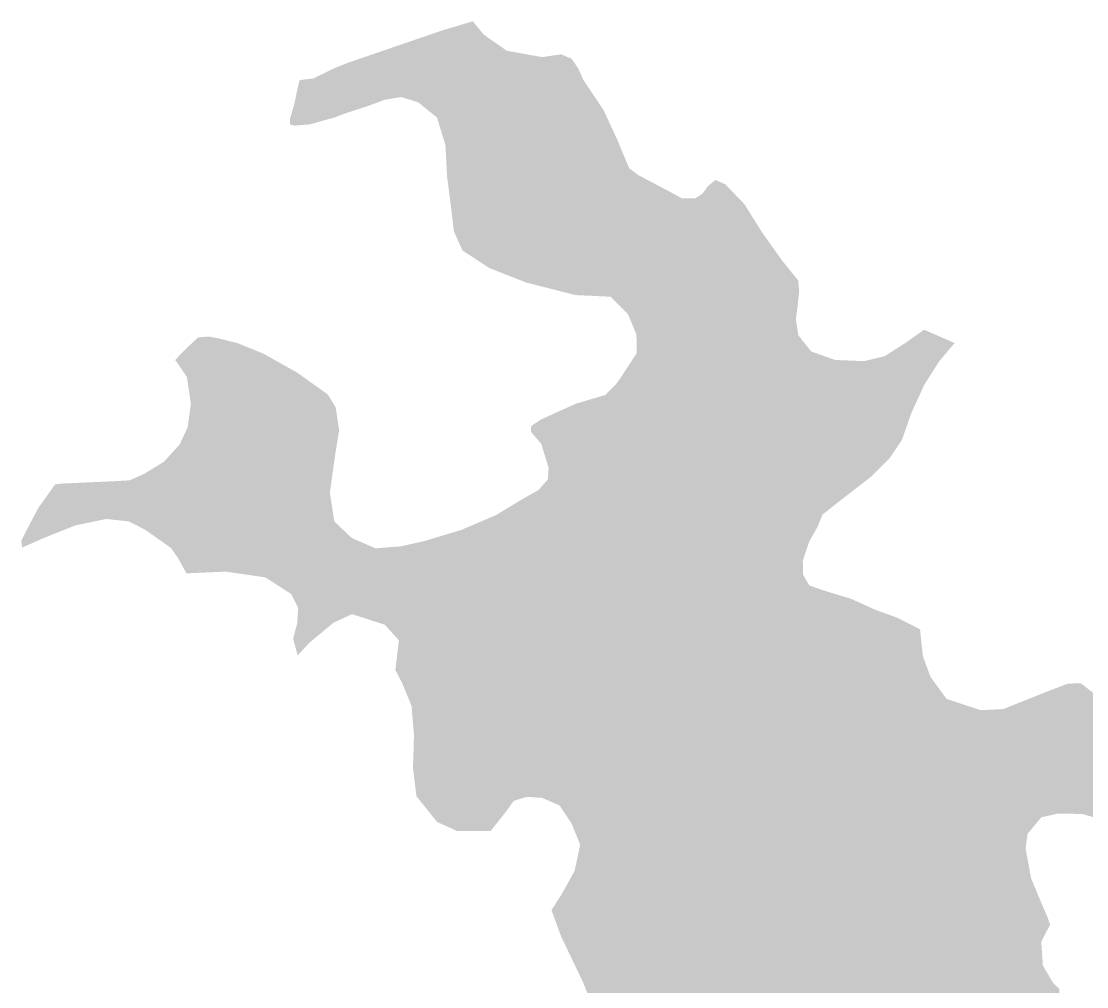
# Model space of a CAD drawing. Header units: inches. Extents: x 288635 to 693176, y 676945 to 1601077.
# Drawn here: x 351890 to 368684, y 1290092 to 1305317 of the extents above; entities that cross this region are included whole.
import ezdxf

# ---------------------------------------------------------------- set-up
doc = ezdxf.new("R2010")
doc.units = ezdxf.units.IN
doc.header["$MEASUREMENT"] = 0

msp = doc.modelspace()

# ---------------------------------------------------------------- hatches: boundary and pattern name
msp.add_hatch(color=256).paths.add_polyline_path([(359541.62, 1304853.8043), (360100.4211, 1304752.2041), (360398.8717, 1304796.6542), (360563.9721, 1304726.8041), (360665.5723, 1304580.7538), (360754.4725, 1304383.9034), (361065.0862, 1303923.051), (361281.5235, 1303456.8015), (361472.0239, 1302999.6006), (361618.0742, 1302891.6504), (362037.175, 1302669.4), (362310.2256, 1302523.3497), (362513.426, 1302523.3497), (362634.0762, 1302605.8998), (362710.2764, 1302713.8501), (362830.9266, 1302815.4503), (362989.6769, 1302745.6001), (363288.1275, 1302434.4495), (363573.8781, 1301977.2486), (363891.3787, 1301532.7477), (364139.0292, 1301227.9471), (364151.7293, 1301050.1467), (364100.9292, 1300611.9959), (364139.0292, 1300364.3454), (364342.2296, 1300110.3449), (364716.8804, 1299976.9946), (365174.0813, 1299957.9446), (365497.9319, 1300034.1447), (365834.4826, 1300250.0451), (366120.2332, 1300453.2455), (366602.8342, 1300243.6951), (366361.5337, 1299957.9446), (366126.5832, 1299589.6438), (365917.0328, 1299132.4429), (365770.9825, 1298713.3421), (365581.7309, 1298432.397), (365294.7315, 1298141.8409), (364875.6307, 1297817.9903), (364520.03, 1297538.5897), (364443.8298, 1297348.0893), (364310.4796, 1297113.1389), (364208.8794, 1296808.3383), (364215.2294, 1296586.0878), (364310.4796, 1296420.9875), (364526.38, 1296344.7873), (364964.5309, 1296211.4371), (365384.2667, 1296022.8417), (365466.1819, 1295995.5366), (365694.7823, 1295912.9865), (366056.7331, 1295728.8361), (366075.7831, 1295551.0357), (366101.1832, 1295309.7353), (366221.8334, 1294979.5346), (366475.8339, 1294630.2839), (367015.585, 1294452.4835), (367371.1857, 1294471.5336), (368037.937, 1294738.2341), (368387.1877, 1294871.5844), (368590.3881, 1294877.9344), (368812.6386, 1294706.484), (369479.3899, 1294382.6334), (369936.5908, 1294134.9829), (370247.7414, 1293995.2826), (370463.6419, 1293855.5823), (370489.0419, 1293741.2821), (370450.9419, 1293665.082), (370342.9916, 1293626.9819), (370044.541, 1293595.2318), (369777.8405, 1293493.6316), (369663.5403, 1293334.8813), (369434.2974, 1293013.9417), (369085.6891, 1293017.3807), (368952.3389, 1292947.5305), (368774.5385, 1292769.7302), (368622.1382, 1292814.1803), (368425.2878, 1292820.5303), (368222.0874, 1292820.5303), (367968.0869, 1292763.3802), (367752.1865, 1292503.0296), (367720.4364, 1292274.4292), (367809.3366, 1291798.1782), (367987.1369, 1291372.7274), (368069.6871, 1291182.227), (368107.7872, 1291067.9268), (368037.937, 1290940.9265), (367968.0869, 1290801.2262), (367993.4869, 1290426.5755), (368158.5873, 1290147.1749), (368253.8375, 1290058.2748), (368248.241, 1289921.1071), (368209.3874, 1289886.8244), (368073.6895, 1289719.8643), (367801.2998, 1289288.5922), (367758.5365, 1289080.3728), (367872.8367, 1288902.5724), (368069.6871, 1288800.9722), (368183.9873, 1288750.1721), (368241.1374, 1288534.2717), (368368.1377, 1288299.3212), (368619.8204, 1288071.8717), (369075.3703, 1287827.8328), (369664.0694, 1287821.2182), (370168.3736, 1287917.0165), (370566.5728, 1288093.9942), (370721.4281, 1288027.6274), (370721.4281, 1287819.8865), (370186.6226, 1287430.957), (369875.7365, 1287172.9877), (369399.4856, 1286670.2784), (369075.3703, 1286207.2566), (368973.7756, 1285616.3092), (368978.0425, 1285554.8385), (369115.0579, 1285215.0671), (369320.1104, 1284970.3271), (369650.8403, 1284897.5665), (369862.5073, 1284897.5665), (370034.4869, 1284831.4205), (370378.4459, 1284626.3681), (370920.8428, 1284441.1594), (371476.4689, 1284315.482), (371853.5009, 1284216.2631), (371860.1155, 1284110.4295), (371800.5841, 1283872.304), (371833.6571, 1283753.2413), (371853.5009, 1283561.418), (371813.8133, 1282919.8021), (371906.4177, 1282436.9366), (372204.0745, 1281987.144), (372256.9913, 1281788.7061), (372104.8556, 1281729.1748), (371906.4177, 1281861.4667), (371767.5112, 1282066.5192), (371364.0208, 1282476.6242), (371099.4369, 1282641.9891), (371006.8325, 1282701.5205), (370900.999, 1282886.7292), (370682.7173, 1282972.7189), (370404.9043, 1282926.4167), (370219.6956, 1282721.3642), (370173.3934, 1282555.9993), (370305.6853, 1282218.6549), (370391.6751, 1281881.3105), (370351.9875, 1281577.039), (370484.2794, 1281305.8406), (370676.1027, 1280935.4232), (371185.4267, 1280393.0263), (371588.917, 1280055.6818), (372256.9913, 1279691.879), (372766.3152, 1279354.5346), (373017.6699, 1279043.6486), (373017.6699, 1278884.8982), (372771.4807, 1278699.9565), (372673.0198, 1278588.3675), (372542.3606, 1278065.7309), (372473.1841, 1277960.3573), (371828.3654, 1277187.5928), (371415.6146, 1276478.508), (371024.0305, 1276330.341), (370537.1962, 1276065.7572), (370092.6953, 1275600.0896), (369806.9447, 1275547.1728), (369627.0277, 1275356.6724), (369468.2774, 1274954.505), (369330.6938, 1274996.8384), (369267.1937, 1275832.9234), (369087.2766, 1276319.7577), (368822.6928, 1276605.5083), (368579.2756, 1276721.9252), (368103.0247, 1276806.592), (367542.1069, 1277028.8424), (367351.6065, 1277282.843), (367065.8559, 1277494.51), (366875.3555, 1277473.3433), (366727.1886, 1277378.0931), (366399.1046, 1277378.0931), (366060.4372, 1277335.7597), (365806.4367, 1277399.2598), (365637.1031, 1277483.9267), (365520.6862, 1277864.9274), (365414.8526, 1278214.1781), (365531.2695, 1278542.2621), (365817.0201, 1278806.846), (366123.9374, 1278976.1797), (366356.7712, 1278976.1797), (366748.3553, 1278965.5963), (367002.3558, 1279029.0964), (367309.2731, 1279336.0137), (367489.1901, 1279833.4314), (367489.1901, 1280352.0158), (367256.3563, 1280606.0163), (366885.9389, 1280817.6834), (366184.3683, 1280902.5089), (365819.2426, 1280902.5089), (365271.554, 1281037.4467), (364501.615, 1281354.9473), (364112.6767, 1281418.4475), (363906.3013, 1281640.6979), (363549.113, 1281807.3857), (363541.1755, 1281926.4485), (363699.9258, 1282275.6992), (364001.5515, 1282934.513), (364247.6144, 1283521.8892), (364358.7397, 1283640.9519), (364692.1153, 1284021.9527), (364787.3655, 1284442.641), (364707.9904, 1284664.8915), (364422.2398, 1284974.4546), (364057.1141, 1284950.642), (363644.3632, 1285371.3304), (363390.3627, 1285625.3309), (362882.3617, 1285958.7066), (362477.5484, 1286236.5196), (362715.6739, 1286855.6458), (362675.9863, 1287236.6466), (362429.9233, 1287681.1475), (362128.2977, 1287816.0853), (361810.7971, 1287744.6476), (361445.6713, 1287419.2095), (361159.9208, 1287141.3964), (360882.1077, 1286847.7083), (360612.2322, 1287308.0843), (360358.2317, 1287887.5229), (361136.1082, 1288268.5237), (361271.046, 1288625.7119), (361318.6711, 1289086.0878), (361175.7958, 1289514.7137), (360890.0452, 1289792.5267), (360747.1699, 1290157.6524), (360397.9192, 1290887.9039), (360247.1064, 1291300.6547), (360405.8568, 1291546.7177), (360612.2322, 1291919.781), (360699.5448, 1292332.5318), (360564.6071, 1292665.9075), (360374.1067, 1292951.658), (360096.2936, 1293070.7208), (359858.1682, 1293086.5958), (359651.7928, 1293023.0957), (359532.73, 1292856.4078), (359286.667, 1292546.8447), (358762.791, 1292546.8447), (358445.2903, 1292689.72), (358119.8522, 1293094.5333), (358064.2896, 1293539.0342), (358080.1646, 1294062.9103), (358040.477, 1294523.2862), (357889.6642, 1294888.4119), (357786.4765, 1295086.8498), (357842.0391, 1295555.1632), (357619.7887, 1295801.2262), (357103.8502, 1295967.9141), (356810.1621, 1295832.9763), (356429.1613, 1295515.4757), (356246.5984, 1295317.0378), (356175.1608, 1295578.9758), (356238.6609, 1295825.0388), (356254.536, 1296063.1643), (356143.4107, 1296285.4147), (355738.5974, 1296547.3527), (355109.9341, 1296638.5624), (354492.4074, 1296610.8529), (354446.9033, 1296694.4088), (354361.4189, 1296851.3778), (354249.0184, 1297011.9499), (353845.6586, 1297297.2892), (353585.3081, 1297430.6395), (353229.7074, 1297468.7396), (352740.7564, 1297367.1394), (352232.7554, 1297163.939), (351902.5548, 1297017.8887), (351889.8547, 1297125.8389), (351976.6088, 1297297.7078), (352156.5553, 1297640.1899), (352423.2558, 1298014.8407), (352537.556, 1298027.5407), (352829.6566, 1298040.2407), (353382.1077, 1298065.6408), (353598.0081, 1298078.3408), (353826.6086, 1298179.941), (354137.7592, 1298370.4414), (354385.4097, 1298643.4919), (354512.41, 1298916.5425), (354563.2101, 1299284.8432), (354499.2982, 1299710.1196), (354315.5596, 1299976.9946), (354493.3599, 1300161.145), (354677.5103, 1300332.5953), (354848.9606, 1300345.2953), (355011.0727, 1300314.2923), (355293.4615, 1300243.6951), (355699.8623, 1300078.5948), (356233.2634, 1299780.1442), (356724.1024, 1299429.4445), (356844.9439, 1299228.6368), (356900.0147, 1298872.0924), (356830.1646, 1298433.9415), (356753.9645, 1297881.4904), (356823.8146, 1297430.6395), (357096.8651, 1297170.289), (357471.5159, 1297005.1886), (357871.5667, 1297036.9387), (358239.8674, 1297119.4889), (358830.4186, 1297297.2892), (359376.5197, 1297532.2397), (359763.8705, 1297767.1902), (360043.271, 1297925.9405), (360189.3213, 1298091.0408), (360203.241, 1298271.2582), (360087.7211, 1298649.8419), (359922.6208, 1298846.6923), (359928.9708, 1298935.5925), (360081.3711, 1299037.1927), (360627.4722, 1299284.8432), (361097.3731, 1299424.5435), (361287.8735, 1299621.3939), (361592.6741, 1300084.9448), (361586.3241, 1300377.0454), (361452.9739, 1300700.896), (361179.9233, 1300973.9466), (360627.4722, 1300999.3466), (359852.7707, 1301196.197), (359268.5695, 1301424.7975), (358843.1186, 1301704.198), (358709.7684, 1302002.6486), (358652.6183, 1302478.8996), (358601.8182, 1302866.2504), (358576.4181, 1303361.5514), (358443.0678, 1303799.7022), (358144.6172, 1304041.0027), (357877.9167, 1304123.5529), (357617.5662, 1304079.1028), (357315.7319, 1303968.1951), (357046.065, 1303882.2524), (356826.2462, 1303801.2665), (356436.4638, 1303691.752), (356201.5134, 1303672.702), (356125.3132, 1303691.752), (356125.3132, 1303780.6522), (356188.8133, 1303990.2026), (356245.9634, 1304263.2532), (356277.7135, 1304390.2534), (356493.6139, 1304415.6535), (356761.6267, 1304546.7336), (356807.639, 1304569.2374), (357020.665, 1304656.9539), (358538.318, 1305177.655), (359008.219, 1305317.3553), (359179.6693, 1305107.8048), (359541.62, 1304853.8043)], flags=0)

doc.saveas('drawing.dxf')
